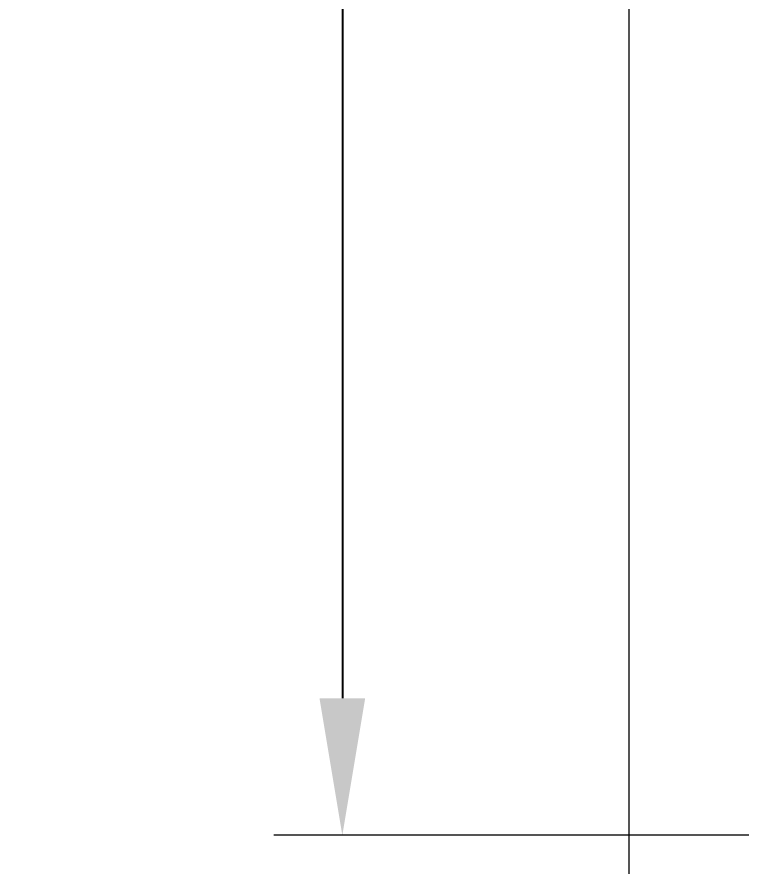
# Model space of a CAD drawing. Header units: millimetres. Extents: x -4153 to 4002, y -5023 to 3197.
# Drawn here: x -2581 to -1525, y -3019 to -1780 of the extents above; entities that cross this region are included whole.
import ezdxf

# ---------------------------------------------------------------- set-up
doc = ezdxf.new("R2010")
doc.units = ezdxf.units.MM
for name, color, linetype in [('DIKOM_ЗОНА', 90, 'Continuous'), ('DIKOM_РАЗМЕР_ЗОНА', 7, 'Continuous'), ('DIKOM_РАЗМЕР_ОБЪЕКТА', 7, 'Continuous')]:
    doc.layers.add(name, color=color, linetype=linetype)
doc.styles.add('style1', font='arialbd.ttf', dxfattribs={"width": 0.8})
doc.dimstyles.new('1-50', dxfattribs={"dimtxt": 300, "dimasz": 200, "dimexe": 100, "dimexo": 0, "dimgap": 100, "dimtad": 1, "dimtxsty": 'style1', "dimcen": 200, "dimclrd": 7, "dimclre": 7, "dimclrt": 7, "dimadec": 1, "dimazin": 2, "dimtfac": 1, "dimtmove": 0, "dimatfit": 2, "dimfxl": 0, "dimlwd": 25, "dimlwe": 18, "dimarcsym": 0})

# ---------------------------------------------------------------- blocks, each defined once
blk = doc.blocks.new('*D9')
at = {"layer": 'Defpoints', "color": 0, "transparency": 16777216}
for p in [(2370.2, 1747.3), (-2106.3, -2974.6), (1195.5, -2974.6)]:
    blk.add_point(p, dxfattribs=at)
at = {"layer": 'DIKOM_РАЗМЕР_ОБЪЕКТА', "color": 7, "lineweight": 18, "transparency": 16777216}
for p, q in [((2370.2, 1747.3), (-2206.3, 1747.3)), ((1195.5, -2974.6), (-2206.3, -2974.6))]:
    blk.add_line(p, q, dxfattribs=at)
at = {"layer": 'DIKOM_РАЗМЕР_ОБЪЕКТА', "color": 7, "lineweight": 25, "transparency": 16777216}
blk.add_line((-2106.3, 1547.3), (-2106.3, -2774.6), dxfattribs=at)
at = {"layer": 'DIKOM_РАЗМЕР_ОБЪЕКТА', "color": 7, "transparency": 16777216}
for points in [[(-2139.6, 1547.3), (-2073, 1547.3), (-2106.3, 1747.3)], [(-2139.6, -2774.6), (-2073, -2774.6), (-2106.3, -2974.6)]]:
    blk.add_solid(points, dxfattribs=at)
at = {"layer": 'DIKOM_РАЗМЕР_ОБЪЕКТА', "color": 7, "transparency": 16777216, "insert": (-2359.5, -612.3), "char_height": 300, "attachment_point": 5, "rotation": 90, "style": 'style1'}
blk.add_mtext('{\\fArial|b0|i0|c204|p34;4700}', dxfattribs=at)
blk = doc.blocks.new('*D10')
at = {"layer": 'Defpoints', "color": 0, "transparency": 16777216}
for p in [(4001.7, -910), (-3216.3, -1859.5), (4001.7, -4923)]:
    blk.add_point(p, dxfattribs=at)
at = {"layer": 'DIKOM_РАЗМЕР_ЗОНА', "color": 7, "lineweight": 18, "transparency": 16777216}
for p, q in [((4001.7, -910), (4001.7, -5023)), ((-3216.3, -1859.5), (-3216.3, -5023))]:
    blk.add_line(p, q, dxfattribs=at)
at = {"layer": 'DIKOM_РАЗМЕР_ЗОНА', "color": 7, "lineweight": 25, "transparency": 16777216}
blk.add_line((-3016.3, -4923), (3801.7, -4923), dxfattribs=at)
at = {"layer": 'DIKOM_РАЗМЕР_ЗОНА', "color": 7, "transparency": 16777216}
for points in [[(-3016.3, -4889.7), (-3016.3, -4956.3), (-3216.3, -4923)], [(3801.7, -4889.7), (3801.7, -4956.3), (4001.7, -4923)]]:
    blk.add_solid(points, dxfattribs=at)
at = {"layer": 'DIKOM_РАЗМЕР_ЗОНА', "color": 7, "transparency": 16777216, "insert": (392.7, -4669.8), "char_height": 300, "attachment_point": 5, "style": 'style1'}
blk.add_mtext('{\\fArial|b0|i0|c204|p34;7200}', dxfattribs=at)
blk = doc.blocks.new('*D11')
at = {"layer": 'Defpoints', "color": 0, "transparency": 16777216}
for p in [(2631.4, 3197.3), (-3702.8, -4429.8), (2071.1, -4429.8)]:
    blk.add_point(p, dxfattribs=at)
at = {"layer": 'DIKOM_РАЗМЕР_ЗОНА', "color": 7, "lineweight": 18, "transparency": 16777216}
for p, q in [((2631.4, 3197.3), (-3802.8, 3197.3)), ((2071.1, -4429.8), (-3802.8, -4429.8))]:
    blk.add_line(p, q, dxfattribs=at)
at = {"layer": 'DIKOM_РАЗМЕР_ЗОНА', "color": 7, "lineweight": 25, "transparency": 16777216}
blk.add_line((-3702.8, 2997.3), (-3702.8, -4229.8), dxfattribs=at)
at = {"layer": 'DIKOM_РАЗМЕР_ЗОНА', "color": 7, "transparency": 16777216}
for points in [[(-3736.1, 2997.3), (-3669.5, 2997.3), (-3702.8, 3197.3)], [(-3736.1, -4229.8), (-3669.5, -4229.8), (-3702.8, -4429.8)]]:
    blk.add_solid(points, dxfattribs=at)
at = {"layer": 'DIKOM_РАЗМЕР_ЗОНА', "color": 7, "transparency": 16777216, "insert": (-3956, -616.2), "char_height": 300, "attachment_point": 5, "rotation": 90, "style": 'style1'}
blk.add_mtext('{\\fArial|b0|i0|c204|p34;7600}', dxfattribs=at)
blk = doc.blocks.new('*D12')
at = {"layer": 'Defpoints', "color": 0, "transparency": 16777216}
for p in [(-1688.3, 690.6), (2486.7, 690.6), (-1688.3, -3442.2)]:
    blk.add_point(p, dxfattribs=at)
at = {"layer": 'DIKOM_РАЗМЕР_ОБЪЕКТА', "color": 7, "lineweight": 18, "transparency": 16777216}
for p, q in [((-1688.3, 690.6), (-1688.3, -3542.2)), ((2486.7, 690.6), (2486.7, -3542.2))]:
    blk.add_line(p, q, dxfattribs=at)
at = {"layer": 'DIKOM_РАЗМЕР_ОБЪЕКТА', "color": 7, "lineweight": 25, "transparency": 16777216}
blk.add_line((2286.7, -3442.2), (-1488.3, -3442.2), dxfattribs=at)
at = {"layer": 'DIKOM_РАЗМЕР_ОБЪЕКТА', "color": 7, "transparency": 16777216}
for points in [[(-1488.3, -3408.9), (-1488.3, -3475.5), (-1688.3, -3442.2)], [(2286.7, -3408.9), (2286.7, -3475.5), (2486.7, -3442.2)]]:
    blk.add_solid(points, dxfattribs=at)
at = {"layer": 'DIKOM_РАЗМЕР_ОБЪЕКТА', "color": 7, "transparency": 16777216, "insert": (399.2, -3189), "char_height": 300, "attachment_point": 5, "style": 'style1'}
blk.add_mtext('{\\fArial|b0|i0|c204|p34;4175}', dxfattribs=at)

msp = doc.modelspace()

# ---------------------------------------------------------------- linework, layer by layer
at = {"layer": 'DIKOM_ЗОНА', "color": 3, "lineweight": 15}
msp.add_arc((-2216.31, -2393.392), 1000, 180, 256.597052, dxfattribs=at)

# ---------------------------------------------------------------- dimensions: what is measured, and where the dimension line sits
at = {"layer": 'DIKOM_РАЗМЕР_ЗОНА'}
dim = msp.add_linear_dim(base=(-3702.81, -4429.789), p1=(2631.356, 3197.305), p2=(2071.052, -4429.789), angle=90, text='{\\fArial|b0|i0|c204|p34;7600}', dimstyle='1-50', dxfattribs=at)
dim.commit()
dim.dimension.update_dxf_attribs({"geometry": '*D11', "text_midpoint": (-3702.81, -616.242), "dimtype": 160})
dim = msp.add_linear_dim(base=(4001.69, -4923), p1=(-3216.31, -1859.463), p2=(4001.69, -909.963), text='{\\fArial|b0|i0|c204|p34;7200}', dimstyle='1-50', dxfattribs=at)
dim.commit()
dim.dimension.update_dxf_attribs({"geometry": '*D10', "text_midpoint": (392.69, -4923), "dimtype": 160})
at = {"layer": 'DIKOM_РАЗМЕР_ОБЪЕКТА'}
dim = msp.add_linear_dim(base=(-2106.31, -2974.611), p1=(2370.191, 1747.316), p2=(1195.51, -2974.611), angle=90, text='{\\fArial|b0|i0|c204|p34;4700}', dimstyle='1-50', dxfattribs=at)
dim.commit()
dim.dimension.update_dxf_attribs({"geometry": '*D9', "text_midpoint": (-2106.31, -612.262), "dimtype": 160})
dim = msp.add_linear_dim(base=(-1688.31, -3442.202), p1=(2486.69, 690.555), p2=(-1688.31, 690.555), text='{\\fArial|b0|i0|c204|p34;<>}', dimstyle='1-50', dxfattribs=at)
dim.commit()
dim.dimension.update_dxf_attribs({"geometry": '*D12', "text_midpoint": (399.19, -3442.202), "dimtype": 160})

doc.saveas('drawing.dxf')
